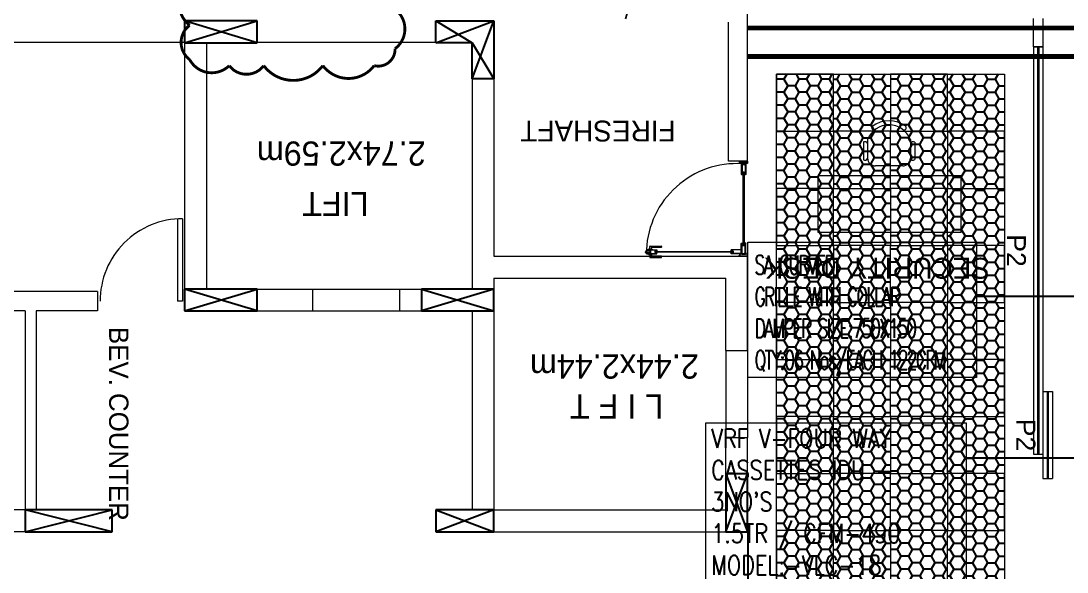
# Model space of a CAD drawing. Header units: millimetres. Extents: x -81374 to 485233, y -39075 to 157313.
# Drawn here: x 24003 to 35006, y 5882 to 11680 of the extents above; entities that cross this region are included whole.
import ezdxf
from ezdxf.enums import TextEntityAlignment as Align

# ---------------------------------------------------------------- set-up
doc = ezdxf.new("R2010")
doc.units = ezdxf.units.MM
doc.linetypes.add('CENTER', pattern=[2, 1.25, -0.25, 0.25, -0.25])
doc.linetypes.add('HIDDEN', pattern=[0.375, 0.25, -0.125])
for name, color, linetype in [('2', 7, 'Continuous'), ('CEN', 252, 'CENTER'), ('HATCH', 8, 'Continuous'), ('Hatch 01_UC', 7, 'Continuous'), ('M-HVAC ELLIPTICAL DUCT', 6, 'Continuous'), ('M-HVAC-SUPPLY AIR DUCT', 4, 'Continuous'), ('M-HVAC-TEXT', 7, 'Continuous')]:
    doc.layers.add(name, color=color, linetype=linetype)
doc.layers.add('ceiling', color=7, linetype='Continuous', lineweight=5, true_color=0x560d91)
doc.layers.add('Loopceiling', color=7, linetype='Continuous', lineweight=5, true_color=0x5b778b)
for name, color, linetype, lineweight in [('G-IMPT', 8, 'Continuous', 5), ('M-HVAC-ADP TAG', 1, 'Continuous', 15), ('M-HVAC-EQUIP TEXT', 230, 'Continuous', 0), ('VRF -COPPER PIPE', 4, 'Continuous', 9)]:
    doc.layers.add(name, color=color, linetype=linetype, lineweight=lineweight)
doc.styles.add('cg', font='GOTHIC.TTF', dxfattribs={"height": 0.5})
doc.styles.add('Herbalife_Third Floor - Furniture Layout - 210201$0$CG', font='GOTHIC.TTF')
doc.styles.add('HVAC TEXT', font='Romans.shx', dxfattribs={"width": 0.8, "height": 100})
doc.styles.add('Roman S', font='romans.shx', dxfattribs={"width": 0.65})
doc.styles.add('ROMAND', font='romand__.ttf')
doc.styles.add('romans', font='stylu.ttf', dxfattribs={"height": 125})
doc.styles.get("Standard").update_dxf_attribs({"font": 'arial.ttf'})
doc.dimstyles.new('HVAC DIM', dxfattribs={"dimtxt": 100, "dimasz": 200, "dimexe": 50, "dimexo": 50, "dimgap": 50, "dimtad": 1, "dimtoh": 1, "dimdec": 0, "dimzin": 0, "dimdsep": 46, "dimtxsty": 'HVAC TEXT', "dimcen": 50, "dimclrd": 7, "dimclre": 7, "dimclrt": 7, "dimadec": 0, "dimazin": 0, "dimtfac": 1, "dimtdec": 0, "dimtofl": 0, "dimtmove": 0, "dimatfit": 3, "dimfxl": 1, "dimtolj": 1, "dimtzin": 0, "dimarcsym": 0})
doc.dimstyles.new('Vayucon', dxfattribs={"dimtxt": 200, "dimasz": 150, "dimexe": 0, "dimexo": 0, "dimgap": 9e-05, "dimtad": 1, "dimdec": 0, "dimrnd": 5, "dimzin": 0, "dimdsep": 46, "dimtxsty": 'ROMAND', "dimcen": 90, "dimclre": 99, "dimclrt": 7, "dimadec": 0, "dimazin": 0, "dimtfac": 1, "dimtdec": 0, "dimtofl": 0, "dimtmove": 1, "dimatfit": 3, "dimfxl": 1, "dimtolj": 1, "dimtzin": 0, "dimarcsym": 0})

# ---------------------------------------------------------------- blocks, each defined once
blk = doc.blocks.new('c4')
at = {"layer": 'CEN', "linetype": 'Continuous'}
for p, q in [((9, 30), (0, 0)), ((9, 0), (0, 30)), ((0, 30), (0, 0)), ((9, 30), (0, 30)), ((9, 0), (9, 30)), ((0, 0), (9, 0))]:
    blk.add_line(p, q, dxfattribs=at)
blk = doc.blocks.new('c7')
at = {"layer": 'CEN', "linetype": 'Continuous'}
for p, q in [((9, 24), (0, 0)), ((9, 0), (0, 24)), ((0, 24), (0, 0)), ((9, 24), (0, 24)), ((9, 0), (9, 24)), ((0, 0), (9, 0))]:
    blk.add_line(p, q, dxfattribs=at)
blk = doc.blocks.new('c5')
at = {"layer": 'CEN', "linetype": 'Continuous'}
for p, q in [((9, 36), (0, 0)), ((9, 0), (0, 36)), ((0, 36), (0, 0)), ((9, 36), (0, 36)), ((9, 0), (9, 36)), ((0, 0), (9, 0))]:
    blk.add_line(p, q, dxfattribs=at)
blk = doc.blocks.new('c6')
at = {"layer": 'CEN', "linetype": 'Continuous'}
for p, q in [((9, 9), (0, 24)), ((9, 24), (0, 0)), ((0, 0), (0, 24)), ((0, 24), (9, 24)), ((9, 24), (9, 9)), ((24, 9), (0, 0)), ((24, 0), (9, 9)), ((9, 9), (24, 9)), ((24, 9), (24, 0)), ((24, 0), (0, 0))]:
    blk.add_line(p, q, dxfattribs=at)
blk = doc.blocks.new('ng')
at = {"layer": 'CEN', "color": 9, "linetype": 'HIDDEN', "lineweight": 0, "ltscale": 1500, "true_color": 0xc7c8ca}
for p, q in [((54764, 28139), (37328, 28139)), ((54764, 27839), (37328, 27839))]:
    blk.add_line(p, q, dxfattribs=at)
blk = doc.blocks.new('A$C4A242C7C')
at = {"layer": '2', "color": 6, "linetype": 'Continuous'}
for p, q in [((0, 116), (1, 116)), ((45, 116), (44, 116)), ((0, 4), (0, 115)), ((1, 115), (13, 115)), ((2, 113), (10, 113)), ((2, 4), (2, 113)), ((4, 2), (41, 2)), ((4, 0), (41, 0)), ((10, 104), (10, 113)), ((11, 103), (13, 95)), ((14, 111), (12, 111)), ((12, 105), (12, 111)), ((14, 105), (12, 105)), ((13, 115), (13, 113)), ((15, 113), (13, 113)), ((15, 104), (13, 104)), ((13, 104), (15, 96)), ((14, 110), (14, 111)), ((14, 110), (15, 110)), ((14, 106), (15, 106)), ((14, 106), (14, 105)), ((15, 113), (15, 110)), ((15, 104), (15, 106)), ((15, 96), (23, 96)), ((30, 94), (15, 94)), ((30, 96), (23, 96)), ((32, 113), (30, 113)), ((30, 113), (30, 110)), ((31, 110), (30, 110)), ((31, 106), (30, 106)), ((30, 104), (30, 106)), ((30, 104), (32, 104)), ((32, 104), (30, 96)), ((31, 111), (33, 111)), ((31, 110), (31, 111)), ((31, 106), (31, 105)), ((31, 105), (33, 105)), ((32, 115), (32, 113)), ((44, 115), (32, 115)), ((34, 103), (32, 95)), ((33, 105), (33, 111)), ((35, 113), (43, 113)), ((35, 104), (35, 113)), ((39, 8), (39, 12)), ((42, 14), (40, 14)), ((44, 12), (41, 12)), ((40, 9), (40, 11)), ((44, 8), (41, 8)), ((42, 6), (40, 6)), ((43, 14), (43, 113)), ((43, 4), (43, 6)), ((44, 12), (44, 12)), ((44, 11), (44, 11)), ((44, 9), (44, 9)), ((44, 8), (44, 8)), ((45, 12), (45, 115)), ((45, 4), (45, 8))]:
    blk.add_line(p, q, dxfattribs=at)
for centre, radius, start, end in [((0, 115), 0.4, 90, 180), ((1, 115), 0.4, 0, 90), ((44, 115), 0.4, 90, 180), ((45, 115), 0.4, 0, 90), ((4, 4), 4, 180, 270), ((1, 115), 0.4, 180, 270), ((4, 4), 2, 180, 270), ((12, 104), 2, 180, 195), ((15, 96), 2, 195, 270), ((14, 110), 0.2, 180, 285), ((14, 106), 0.2, 75, 180), ((15, 110), 0.4, 285, 15), ((15, 106), 0.4, 345, 75), ((30, 110), 0.4, 165, 255), ((30, 106), 0.4, 105, 195), ((30, 96), 2, 270, 345), ((31, 110), 0.2, 255, 0), ((31, 106), 0.2, 0, 105), ((33, 104), 2, 345, 0), ((40, 12), 2, 90, 180), ((40, 8), 2, 180, 270), ((41, 11), 0.4, 90, 180), ((41, 9), 0.4, 180, 270), ((41, 4), 4, 270, 0), ((41, 4), 2, 270, 0), ((42, 14), 0.5, 270, 0), ((42, 6), 0.5, 0, 90), ((44, 115), 0.4, 270, 0), ((44, 12), 0.5, 270, 0), ((44, 12), 0.4, 180, 270), ((44, 8), 0.5, 0, 90), ((44, 8), 0.4, 90, 180)]:
    blk.add_arc(centre, radius, start, end, dxfattribs=at)
blk = doc.blocks.new('floor plan 1')
at = {"layer": 'G-IMPT', "color": 8, "ltscale": 500}
for p, q in [((26524, -45382), (26524, -43550)), ((26524, -45382), (26524, -43550)), ((29193, -45382), (26753, -45382)), ((29193, -45382), (26753, -45382)), ((34123, -45382), (34886, -45382)), ((34123, -45382), (34886, -45382)), ((29193, -45611), (26753, -45611)), ((29193, -45611), (26753, -45611)), ((29193, -48051), (29193, -45611)), ((29193, -48051), (29193, -45611)), ((29421, -47705), (29421, -45611)), ((29421, -47705), (29421, -45611)), ((34009, -47705), (34009, -45611)), ((34009, -47705), (34009, -45611)), ((34123, -47705), (34123, -45611)), ((34123, -45611), (34886, -45611)), ((34123, -45611), (34886, -45611)), ((34123, -47705), (34123, -45611)), ((23319, -46856, 0), (23319, -45942, 0)), ((23419, -45942, 0), (23319, -45942, 0)), ((23363, -46856, 0), (23363, -45942, 0)), ((23375, -46856, 0), (23375, -45942, 0)), ((23419, -46856, 0), (23419, -45942, 0)), ((26524, -45992), (26524, -46373)), ((26524, -45992), (26524, -46373)), ((26753, -45992), (26753, -46373)), ((26753, -45992), (26753, -46373)), ((23419, -50481, 0), (23419, -46199, 0)), ((23519, -46199, 0), (23419, -46199, 0)), ((23463, -50481, 0), (23463, -46199, 0)), ((23475, -50481, 0), (23475, -46199, 0)), ((23519, -50481, 0), (23519, -46199, 0)), ((26753, -46373), (26524, -46373)), ((26753, -46373), (26524, -46373)), ((23419, -46856, 0), (23319, -46856, 0)), ((26753, -47288), (26524, -47288)), ((26753, -47288), (26524, -47288)), ((26524, -47288), (26524, -48279)), ((26524, -47288), (26524, -48279)), ((26753, -47288), (26753, -48051)), ((26753, -47288), (26753, -48051)), ((30184, -47705), (29955, -47705)), ((30184, -47705), (29955, -47705)), ((30184, -47705), (30184, -47934)), ((30184, -47705), (30184, -47934)), ((31683, -47705), (31099, -47705)), ((31099, -47705), (31099, -47934)), ((31683, -47705), (31099, -47705)), ((31099, -47705), (31099, -47934)), ((33361, -47705), (34009, -47705)), ((33361, -47909), (33361, -47705)), ((33361, -47909), (33361, -47705)), ((33361, -47705), (34009, -47705)), ((34123, -47705), (35801, -47705)), ((34123, -47705), (35801, -47705)), ((32467, -48674), (32467, -47807)), ((32467, -47807), (32521, -47807)), ((32467, -48674), (32467, -47807)), ((32467, -47807), (32521, -47807)), ((32521, -48673), (32521, -47807)), ((32521, -48673), (32521, -47807)), ((29421, -50145), (29421, -47934)), ((29421, -50145), (29421, -47934)), ((30184, -47934), (29955, -47934)), ((30184, -47934), (29955, -47934)), ((31683, -47934), (31099, -47934)), ((31683, -47934), (31099, -47934)), ((32217, -50527), (32217, -47934)), ((32217, -50527), (32217, -47934)), ((32446, -50527), (32446, -47934)), ((32446, -50527), (32446, -47934)), ((33361, -47909), (35801, -47909)), ((33361, -47909), (35801, -47909)), ((29193, -48051), (26753, -48051)), ((29193, -48051), (26753, -48051)), ((29193, -48279), (26524, -48279)), ((29193, -48279), (26524, -48279)), ((26524, -48279), (26524, -48303)), ((26610, -48279), (26524, -48279)), ((26524, -48279), (26624, -48279)), ((26524, -48303), (26610, -48303)), ((26526, -48281), (26526, -48301)), ((26608, -48281), (26526, -48281)), ((26526, -48301), (26608, -48301)), ((26546, -48303), (26593, -48303)), ((26546, -48305), (26546, -48303)), ((26608, -48301), (26608, -48281)), ((26610, -48303), (26610, -48279)), ((27429, -48270), (27429, -48277)), ((27550, -48267), (27433, -48267)), ((27433, -48280), (27537, -48280)), ((27527, -48300), (27527, -48305)), ((27563, -48297), (27530, -48297)), ((27540, -48283), (27540, -48297)), ((27553, -48297), (27553, -48270)), ((27567, -48305), (27567, -48300)), ((29193, -50145), (29193, -48279)), ((29193, -50145), (29193, -48279)), ((26544, -48314), (26542, -48313)), ((26544, -48314), (26542, -48314)), ((26544, -48314), (26542, -48314)), ((26544, -48315), (26542, -48315)), ((26544, -48315), (26542, -48315)), ((26544, -48315), (26542, -48315)), ((26544, -48315), (26542, -48316)), ((26544, -48315), (26544, -48314)), ((26549, -48314), (26544, -48314)), ((26549, -48315), (26544, -48315)), ((26592, -48305), (26546, -48305)), ((26546, -48315), (26546, -48314)), ((26548, -48315), (26548, -48314)), ((26549, -48315), (26549, -48314)), ((26562, -48405), (26563, -48404)), ((26562, -49152), (26562, -48405)), ((26563, -48404), (26570, -48404)), ((26570, -48404), (26571, -48405)), ((26571, -48405), (26571, -49152)), ((26588, -48309), (26588, -48344)), ((26590, -48309), (26590, -48344)), ((26592, -48305), (26698, -48305)), ((26592, -48307), (26696, -48307)), ((26592, -48346), (26594, -48346)), ((26592, -48348), (26596, -48348)), ((26594, -48345), (26594, -48344)), ((26596, -48342), (26599, -48342)), ((26596, -48347), (26596, -48344)), ((26596, -48344), (26599, -48344)), ((26596, -48347), (26596, -48347)), ((26597, -48349), (26596, -48352)), ((26598, -48344), (26597, -48344)), ((26597, -48344), (26597, -48349)), ((26598, -48345), (26597, -48345)), ((26598, -48347), (26597, -48347)), ((26597, -48347), (26597, -48347)), ((26598, -48349), (26597, -48349)), ((26597, -48349), (26597, -48352)), ((26597, -48349), (26597, -48352)), ((26598, -48344), (26598, -48349)), ((26598, -48349), (26598, -48352)), ((26598, -48349), (26598, -48352)), ((26598, -48349), (26599, -48352)), ((26598, -48349), (26599, -48352)), ((26599, -48347), (26599, -48344)), ((26599, -48347), (26599, -48347)), ((26599, -48347), (26599, -48347)), ((26599, -48348), (26698, -48348)), ((26601, -48345), (26601, -48344)), ((26602, -48346), (26696, -48346)), ((26677, -48334), (26677, -48319)), ((26687, -48315), (26679, -48317)), ((26687, -48317), (26679, -48319)), ((26679, -48319), (26679, -48326)), ((26679, -48334), (26679, -48326)), ((26687, -48336), (26679, -48334)), ((26687, -48338), (26679, -48336)), ((26687, -48315), (26696, -48315)), ((26687, -48319), (26687, -48317)), ((26687, -48319), (26689, -48320)), ((26687, -48323), (26688, -48322)), ((26687, -48330), (26687, -48323)), ((27489, -48326), (26687, -48326)), ((26688, -48331), (26687, -48330)), ((26687, -48334), (26689, -48333)), ((26687, -48334), (26687, -48336)), ((26687, -48338), (26696, -48338)), ((26688, -48318), (26688, -48317)), ((26688, -48317), (26694, -48317)), ((26689, -48318), (26688, -48318)), ((26688, -48322), (27488, -48322)), ((27488, -48331), (26688, -48331)), ((26688, -48335), (26688, -48336)), ((26689, -48335), (26688, -48335)), ((26688, -48336), (26694, -48336)), ((26689, -48319), (26689, -48319)), ((26689, -48334), (26689, -48334)), ((26693, -48318), (26694, -48318)), ((26693, -48319), (26693, -48319)), ((26695, -48319), (26693, -48320)), ((26695, -48334), (26693, -48333)), ((26693, -48334), (26693, -48334)), ((26693, -48335), (26694, -48335)), ((26694, -48318), (26694, -48317)), ((26694, -48335), (26694, -48336)), ((26698, -48317), (26695, -48317)), ((26695, -48319), (26695, -48317)), ((26695, -48335), (26695, -48334)), ((26698, -48335), (26695, -48335)), ((26696, -48307), (26696, -48315)), ((26696, -48338), (26696, -48346)), ((26698, -48305), (26698, -48306)), ((26698, -48306), (26698, -48317)), ((26698, -48347), (26698, -48335)), ((26698, -48347), (26698, -48347)), ((27429, -48383), (27429, -48376)), ((27433, -48373), (27537, -48373)), ((27550, -48386), (27433, -48386)), ((27478, -48305), (27478, -48306)), ((27584, -48305), (27478, -48305)), ((27478, -48347), (27478, -48347)), ((27577, -48348), (27478, -48348)), ((27479, -48306), (27479, -48317)), ((27479, -48317), (27481, -48317)), ((27479, -48335), (27481, -48335)), ((27479, -48347), (27479, -48335)), ((27480, -48307), (27480, -48315)), ((27584, -48307), (27480, -48307)), ((27489, -48315), (27480, -48315)), ((27480, -48338), (27480, -48346)), ((27489, -48338), (27480, -48338)), ((27575, -48346), (27480, -48346)), ((27481, -48319), (27481, -48317)), ((27481, -48319), (27483, -48320)), ((27481, -48334), (27483, -48333)), ((27481, -48335), (27481, -48334)), ((27482, -48318), (27482, -48317)), ((27488, -48317), (27482, -48317)), ((27483, -48318), (27482, -48318)), ((27482, -48335), (27482, -48336)), ((27483, -48335), (27482, -48335)), ((27488, -48336), (27482, -48336)), ((27484, -48319), (27483, -48319)), ((27484, -48334), (27483, -48334)), ((27487, -48318), (27488, -48318)), ((27487, -48319), (27487, -48319)), ((27487, -48334), (27487, -48334)), ((27487, -48335), (27488, -48335)), ((27488, -48318), (27488, -48317)), ((27489, -48319), (27488, -48320)), ((27489, -48323), (27488, -48322)), ((27488, -48331), (27489, -48330)), ((27489, -48334), (27488, -48333)), ((27488, -48335), (27488, -48336)), ((27489, -48319), (27489, -48317)), ((27489, -48317), (27497, -48319)), ((27489, -48330), (27489, -48323)), ((27489, -48334), (27489, -48336)), ((27489, -48336), (27497, -48334)), ((27490, -48315), (27497, -48317)), ((27490, -48338), (27497, -48336)), ((27497, -48319), (27497, -48326)), ((27497, -48334), (27497, -48326)), ((27499, -48334), (27499, -48319)), ((27527, -48353), (27527, -48348)), ((27563, -48356), (27530, -48356)), ((27540, -48370), (27540, -48356)), ((27551, -48305), (27542, -48305)), ((27542, -48305), (27542, -48348)), ((27542, -48348), (27551, -48348)), ((27551, -48348), (27551, -48305)), ((27587, -48319), (27551, -48319)), ((27551, -48319), (27551, -48334)), ((27551, -48334), (27587, -48334)), ((27553, -48356), (27553, -48383)), ((27567, -48348), (27567, -48353)), ((27575, -48345), (27575, -48344)), ((27580, -48342), (27577, -48342)), ((27577, -48347), (27577, -48344)), ((27580, -48344), (27577, -48344)), ((27577, -48347), (27577, -48347)), ((27577, -48347), (27577, -48347)), ((27578, -48349), (27577, -48352)), ((27578, -48344), (27579, -48344)), ((27578, -48344), (27578, -48349)), ((27578, -48345), (27579, -48345)), ((27578, -48347), (27579, -48347)), ((27578, -48349), (27579, -48349)), ((27578, -48349), (27578, -48352)), ((27578, -48349), (27578, -48352)), ((27579, -48344), (27579, -48349)), ((27579, -48349), (27579, -48352)), ((27579, -48349), (27580, -48352)), ((27579, -48349), (27580, -48352)), ((27579, -48349), (27579, -48352)), ((27580, -48347), (27580, -48344)), ((27580, -48347), (27580, -48347)), ((27580, -48347), (27580, -48347)), ((27584, -48348), (27580, -48348)), ((27582, -48345), (27582, -48344)), ((27584, -48346), (27583, -48346)), ((27586, -48309), (27586, -48344)), ((27587, -48335), (27587, -48318)), ((27587, -48318), (27588, -48318)), ((27587, -48334), (27587, -48319)), ((27588, -48335), (27587, -48335)), ((27588, -48309), (27588, -48344)), ((27588, -48336), (27588, -48317)), ((27588, -48317), (27590, -48317)), ((27588, -48318), (27588, -48335)), ((27590, -48336), (27588, -48336)), ((27590, -48317), (27590, -48336)), ((27603, -48321), (27590, -48321)), ((27590, -48324), (27603, -48324)), ((27590, -48332), (27592, -48332)), ((27592, -48332), (27603, -48324)), ((27603, -48324), (27603, -48321)), ((24283, -49130), (24283, -48530)), ((24283, -48530), (25783, -48530)), ((25783, -48530), (25783, -49130)), ((25783, -49130), (24283, -49130)), ((26562, -49152), (26563, -49153)), ((26563, -49153), (26570, -49153)), ((26570, -49153), (26571, -49152)), ((26524, -49256), (26524, -49279)), ((26524, -49279), (26524, -49256)), ((26524, -49256), (26610, -49256)), ((26524, -49279), (26524, -50781)), ((26610, -49279), (26524, -49279)), ((26524, -49279), (26624, -49279)), ((26524, -49279), (26724, -49279)), ((26526, -49278), (26526, -49258)), ((26526, -49258), (26608, -49258)), ((26608, -49278), (26526, -49278)), ((26544, -49242), (26542, -49241)), ((26544, -49242), (26542, -49241)), ((26544, -49242), (26542, -49242)), ((26544, -49242), (26542, -49242)), ((26544, -49243), (26542, -49244)), ((26544, -49243), (26542, -49243)), ((26544, -49243), (26542, -49243)), ((26544, -49242), (26544, -49243)), ((26549, -49242), (26544, -49242)), ((26549, -49243), (26544, -49243)), ((26546, -49242), (26546, -49243)), ((26548, -49242), (26548, -49243)), ((26549, -49242), (26549, -49243)), ((26608, -49258), (26608, -49278)), ((26610, -49256), (26610, -49279)), ((26724, -49279), (26724, -50781)), ((23419, -50781), (23419, -50481)), ((23419, -50481), (23519, -50481)), ((23519, -50481, 0), (23419, -50481, 0)), ((23519, -50481), (23519, -50781)), ((29803, -50527), (31683, -50527)), ((29803, -50527), (31683, -50527)), ((32446, -50527), (35801, -50527)), ((32446, -50527), (35801, -50527))]:
    blk.add_line(p, q, dxfattribs=at)
at = {"layer": 'G-IMPT', "linetype": 'Continuous'}
for p, q in [((26524, -47288), (26524, -46373)), ((26524, -47288), (26524, -46373)), ((26753, -47288), (26753, -46373)), ((26753, -47288), (26753, -46373)), ((31099, -47705), (30184, -47705)), ((31099, -47705), (30184, -47705)), ((31099, -47934), (30184, -47934)), ((31099, -47934), (30184, -47934)), ((26524, -49256), (26524, -49279)), ((26524, -49479), (26524, -51009))]:
    blk.add_line(p, q, dxfattribs=at)
at = {"layer": 'G-IMPT'}
for p, q in [((24893, -49230), (25181, -49230)), ((24767, -49479), (24767, -49298)), ((24812, -49508), (24812, -49311)), ((25262, -49508), (25262, -49311)), ((25307, -49479), (25307, -49298))]:
    blk.add_line(p, q, dxfattribs=at)
at = {"layer": 'G-IMPT', "color": 8, "ltscale": 500}
for centre, radius, start, end in [((32467, -47807), 868, 270, 0), ((32467, -47807), 868, 270, 0), ((32467, -47807), 868, 270, 0), ((32467, -47807), 868, 270, 0), ((27433, -48270), 3.33, 90, 180), ((27433, -48277), 3.33, 180, 270), ((27530, -48300), 3.33, 90, 180), ((27537, -48283), 3.33, 0, 90), ((27550, -48270), 3.33, 0, 90), ((27563, -48300), 3.33, 0, 90), ((26639, -48303), 951, 266.5059, 357.1815), ((26592, -48309), 3.81, 90, 180), ((26592, -48344), 3.81, 180, 270), ((26592, -48309), 1.9, 90, 180), ((26592, -48344), 1.9, 180, 270), ((26596, -48344), 1.9, 90, 180), ((26594, -48345), 0.476, 270, 0), ((26596, -48344), 0.381, 90, 180), ((26596, -48347), 0.476, 270, 0), ((26596, -48347), 0.381, 0, 90), ((26599, -48344), 1.9, 0, 90), ((26599, -48344), 0.381, 0, 90), ((26599, -48347), 0.476, 180, 270), ((26599, -48347), 0.381, 90, 180), ((26602, -48345), 0.476, 180, 270), ((26679, -48319), 1.9, 105, 180), ((26679, -48334), 1.9, 180, 255), ((26687, -48317), 1.9, 90, 105), ((26687, -48336), 1.9, 255, 270), ((26689, -48319), 0.19, 345, 90), ((26689, -48319), 0.381, 255, 345), ((26689, -48334), 0.381, 15, 105), ((26689, -48334), 0.19, 270, 15), ((26693, -48319), 0.19, 90, 195), ((26693, -48319), 0.381, 195, 285), ((26693, -48334), 0.381, 75, 165), ((26693, -48334), 0.19, 165, 270), ((26698, -48305), 0.381, 0, 90), ((26698, -48306), 0.381, 90, 180), ((26698, -48306), 0.381, 270, 0), ((26698, -48347), 0.381, 180, 270), ((26698, -48347), 0.381, 270, 0), ((26698, -48347), 0.381, 0, 90), ((27433, -48376), 3.33, 90, 180), ((27433, -48383), 3.33, 180, 270), ((27478, -48305), 0.381, 90, 180), ((27478, -48306), 0.381, 0, 90), ((27478, -48306), 0.381, 180, 270), ((27478, -48347), 0.381, 270, 0), ((27478, -48347), 0.381, 180, 270), ((27478, -48347), 0.381, 90, 180), ((27483, -48319), 0.19, 345, 90), ((27483, -48319), 0.381, 255, 345), ((27483, -48334), 0.381, 15, 105), ((27483, -48334), 0.19, 270, 15), ((27487, -48319), 0.19, 90, 195), ((27487, -48319), 0.381, 195, 285), ((27487, -48334), 0.381, 75, 165), ((27487, -48334), 0.19, 165, 270), ((27489, -48317), 1.9, 75, 90), ((27489, -48336), 1.9, 270, 285), ((27497, -48319), 1.9, 0, 75), ((27497, -48334), 1.9, 285, 0), ((27530, -48353), 3.33, 180, 270), ((27537, -48370), 3.33, 270, 0), ((27550, -48383), 3.33, 270, 0), ((27563, -48353), 3.33, 270, 0), ((27577, -48344), 1.9, 90, 180), ((27575, -48345), 0.476, 270, 0), ((27577, -48344), 0.381, 90, 180), ((27577, -48347), 0.476, 270, 0), ((27577, -48347), 0.381, 0, 90), ((27580, -48344), 1.9, 0, 90), ((27580, -48344), 0.381, 0, 90), ((27580, -48347), 0.476, 180, 270), ((27580, -48347), 0.381, 90, 180), ((27583, -48345), 0.476, 180, 270), ((27584, -48309), 3.81, 0, 90), ((27584, -48309), 1.9, 0, 90), ((27584, -48344), 3.81, 270, 0), ((27584, -48344), 1.9, 270, 0)]:
    blk.add_arc(centre, radius, start, end, dxfattribs=at)
at = {"layer": 'G-IMPT', "color": 8, "ltscale": 500, "extrusion": (0, 0, -1)}
blk.add_arc((-26596, -48307), 4.58, 51.7937, 23.4563, dxfattribs=at)
at = {"layer": 'G-IMPT'}
for centre, radius, start, end in [((24786, -49320), 28.6, 22.1415, 130.1965), ((24893, -49311), 81, 90, 180), ((25181, -49311), 81, 0, 90), ((25289, -49320), 28.6, 49.8035, 157.8585), ((24786, -49457), 28.6, 229.8035, 337.8585), ((25037, -49419), 242, 201.6314, 338.3686), ((25289, -49457), 28.6, 202.1415, 310.1965), ((24879, -49631), 23.7, 69.0298, 211.3377), ((25196, -49631), 23.7, 328.6623, 110.9702), ((25037, -49419), 287, 231.456, 308.544)]:
    blk.add_arc(centre, radius, start, end, dxfattribs=at)
at = {"layer": 'G-IMPT', "color": 8, "ltscale": 500}
for points in [[(26691, -48321), (26690, -48320), (26691, -48320), (26691, -48321)], [(26691, -48332), (26690, -48333), (26691, -48333), (26691, -48332)], [(26691, -48321), (26691, -48320), (26692, -48320), (26692, -48321)], [(26691, -48332), (26691, -48333), (26692, -48333), (26692, -48332)], [(26692, -48321), (26692, -48320), (26693, -48319), (26693, -48321)], [(26692, -48332), (26692, -48333), (26693, -48334), (26693, -48332)], [(26693, -48321), (26693, -48319), (26693, -48320), (26693, -48321)], [(26693, -48321), (26693, -48320), (26694, -48320), (26694, -48321)], [(26693, -48332), (26693, -48333), (26694, -48333), (26694, -48332)], [(26693, -48332), (26693, -48334), (26693, -48333), (26693, -48332)], [(26694, -48321), (26694, -48320), (26696, -48320), (26697, -48321)], [(26694, -48321), (26694, -48320), (26694, -48320), (26694, -48321)], [(26694, -48321), (26694, -48320), (26694, -48320), (26694, -48321)], [(26694, -48331), (26694, -48333), (26694, -48333), (26694, -48332)], [(26694, -48332), (26694, -48333), (26694, -48333), (26694, -48331)], [(26694, -48332), (26694, -48333), (26696, -48333), (26697, -48332)], [(26697, -48322), (26696, -48317), (26698, -48317), (26698, -48322)], [(26697, -48321), (26696, -48320), (26696, -48317), (26697, -48322)], [(26697, -48331), (26696, -48335), (26698, -48335), (26698, -48331)], [(26697, -48332), (26696, -48333), (26696, -48335), (26697, -48331)], [(27479, -48322), (27480, -48317), (27479, -48317), (27478, -48322)], [(27479, -48331), (27480, -48335), (27479, -48335), (27478, -48331)], [(27480, -48321), (27480, -48320), (27480, -48317), (27479, -48322)], [(27480, -48332), (27480, -48333), (27480, -48335), (27479, -48331)], [(27482, -48321), (27482, -48320), (27480, -48320), (27480, -48321)], [(27482, -48332), (27482, -48333), (27480, -48333), (27480, -48332)], [(27482, -48321), (27482, -48320), (27482, -48320), (27482, -48321)], [(27483, -48321), (27483, -48320), (27482, -48320), (27482, -48321)], [(27482, -48331), (27482, -48333), (27482, -48333), (27482, -48332)], [(27483, -48332), (27483, -48333), (27482, -48333), (27482, -48331)], [(27484, -48321), (27484, -48319), (27483, -48320), (27483, -48321)], [(27483, -48321), (27483, -48320), (27483, -48320), (27483, -48321)], [(27483, -48332), (27483, -48333), (27483, -48333), (27483, -48332)], [(27484, -48332), (27484, -48334), (27483, -48333), (27483, -48332)], [(27484, -48321), (27484, -48320), (27484, -48319), (27484, -48321)], [(27485, -48321), (27485, -48320), (27484, -48320), (27484, -48321)], [(27484, -48332), (27484, -48333), (27484, -48334), (27484, -48332)], [(27485, -48332), (27485, -48333), (27484, -48333), (27484, -48332)], [(27485, -48321), (27486, -48320), (27485, -48320), (27485, -48321)], [(27485, -48332), (27486, -48333), (27485, -48333), (27485, -48332)]]:
    blk.add_3dface(points, dxfattribs=at)
at = {"layer": 'CEN', "linetype": 'Continuous'}
blk.add_blockref('ng', (-28240, -78520), dxfattribs=at)
at = {"layer": 'CEN', "linetype": 'Continuous', "xscale": 25.41666666674428, "yscale": 25.41666666674428, "zscale": 25.41666666674428}
for name, p in [('c7', (26524, -45992)), ('c7', (26524, -45992)), ('c6', (29193, -50755)), ('c6', (29193, -50755))]:
    blk.add_blockref(name, p, dxfattribs=at)
at = {"layer": 'CEN', "linetype": 'Continuous', "xscale": 25.41666666662786, "yscale": 25.41666666662786, "zscale": 25.41666666662786}
for name, p, rotation in [('c7', (29193, -45382), 270), ('c7', (29193, -45382), 270), ('c5', (34123, -45611), 90), ('c5', (34123, -45611), 90), ('c5', (34123, -45611), 90), ('c5', (34123, -45611), 90), ('c4', (29193, -47705), 270), ('c4', (29193, -47705), 270), ('c4', (32446, -47934), 90), ('c4', (32446, -47934), 90), ('c4', (32446, -50755), 90), ('c4', (32446, -50755), 90)]:
    blk.add_blockref(name, p, dxfattribs=dict(at, rotation=rotation))
at = {"layer": 'G-IMPT', "color": 8, "ltscale": 500, "xscale": 0.9523809523809528, "yscale": 0.9523809523809528, "zscale": 0.9523809523809528, "rotation": 180}
blk.add_blockref('A$C4A242C7C', (26588, -48305), dxfattribs=at)
at = {"layer": 'G-IMPT', "color": 8, "ltscale": 500, "xscale": -0.9523809523809528, "yscale": 0.9523809523809528, "zscale": 0.9523809523809526}
blk.add_blockref('A$C4A242C7C', (26588, -49252), dxfattribs=at)
at = {"layer": 'G-IMPT', "color": 8, "ltscale": 500, "style": 'cg'}
blk.add_text('BEV. COUNTER', height=203.33, rotation=90, dxfattribs=at).set_placement((33240, -47536))
blk.add_text('BEV. COUNTER', height=203.33, rotation=90, dxfattribs=at).set_placement((33240, -47536))
at = {"layer": 'G-IMPT', "color": 8, "ltscale": 500}
for s, height, style, p in [('L I F T', 254.2, 'cg', (27411, -46826)), ('2.44x2.44m', 254.2, 'cg', (27038, -47247)), ('SECURITY DESK', 220, 'Herbalife_Third Floor - Furniture Layout - 210201$0$CG', (23975, -48264)), ('LIFT', 254.2, 'cg', (30510, -48956)), ('2.74x2.59m', 254.2, 'cg', (29910, -49487)), ('FIRESHAFT', 220, 'Herbalife_Third Floor - Furniture Layout - 210201$0$CG', (27281, -49707))]:
    blk.add_text(s, height=height, dxfattribs=dict(at, style=style)).set_placement(p)
for rotation, p in [(359.9992, (39681, -4990, 0)), (359.9992, (35887, -10139, 0)), (270.0008, (28873, -20643, 0)), (359.9992, (11975, -26935, 0)), (359.9992, (15268, -26935, 0)), (359.9992, (26686, -26988, 0)), (270.0008, (15861, -28615, 0)), (89.9992, (23698, -33301, 0)), (89.9992, (23598, -35338, 0)), (89.9992, (23598, -37388, 0)), (359.9992, (13750, -37782, 0)), (89.9992, (23698, -40747, 0)), (89.9992, (23598, -44302, 0)), (89.9992, (23598, -46399, 0)), (89.9992, (23698, -48340, 0)), (89.9992, (23698, -54280, 0)), (359.9992, (27418, -55702, 0)), (89.9992, (9672, -65857, 0)), (359.9992, (4684, -67403, 0)), (359.9992, (8737, -67403, 0))]:
    blk.add_attdef('PARTITIONTYPE', text='', height=200, rotation=rotation, dxfattribs=at).set_placement(p, align=Align.MIDDLE_CENTER)
mesh = blk.add_polyface(dxfattribs=at)
corners = [(26562, -48415), (26558, -48415), (26558, -48413), (26562, -48414)]
mesh.append_faces([[corners[k] for k in face] for face in [(0, 1, 2, 3)]], dxfattribs={"color": 8})
mesh = blk.add_polyface(dxfattribs=at)
corners = [(26562, -48414), (26558, -48413), (26560, -48413), (26561, -48414)]
mesh.append_faces([[corners[k] for k in face] for face in [(0, 1, 2, 3)]], dxfattribs={"color": 8})
mesh = blk.add_polyface(dxfattribs=at)
corners = [(26561, -48410), (26560, -48410), (26559, -48409), (26562, -48410)]
mesh.append_faces([[corners[k] for k in face] for face in [(0, 1, 2, 3)]], dxfattribs={"color": 8})
mesh = blk.add_polyface(dxfattribs=at)
corners = [(26562, -48410), (26559, -48409), (26560, -48409), (26561, -48409)]
mesh.append_faces([[corners[k] for k in face] for face in [(0, 1, 2, 3)]], dxfattribs={"color": 8})
mesh = blk.add_polyface(dxfattribs=at)
corners = [(26561, -48408), (26560, -48408), (26560, -48407), (26562, -48408)]
mesh.append_faces([[corners[k] for k in face] for face in [(0, 1, 2, 3)]], dxfattribs={"color": 8})
mesh = blk.add_polyface(dxfattribs=at)
corners = [(26561, -48409), (26560, -48409), (26560, -48408), (26561, -48408)]
mesh.append_faces([[corners[k] for k in face] for face in [(0, 1, 2, 3)]], dxfattribs={"color": 8})
mesh = blk.add_polyface(dxfattribs=at)
corners = [(26562, -48411), (26560, -48411), (26560, -48410), (26561, -48411)]
mesh.append_faces([[corners[k] for k in face] for face in [(0, 1, 2, 3)]], dxfattribs={"color": 8})
mesh = blk.add_polyface(dxfattribs=at)
corners = [(26561, -48411), (26560, -48410), (26560, -48410), (26561, -48410)]
mesh.append_faces([[corners[k] for k in face] for face in [(0, 1, 2, 3)]], dxfattribs={"color": 8})
mesh = blk.add_polyface(dxfattribs=at)
corners = [(26561, -48414), (26560, -48413), (26560, -48411), (26561, -48411)]
mesh.append_faces([[corners[k] for k in face] for face in [(0, 1, 2, 3)]], dxfattribs={"color": 8})
mesh = blk.add_polyface(dxfattribs=at)
corners = [(26561, -48411), (26560, -48411), (26560, -48411), (26562, -48411)]
mesh.append_faces([[corners[k] for k in face] for face in [(0, 1, 2, 3)]], dxfattribs={"color": 8})
mesh = blk.add_polyface(dxfattribs=at)
corners = [(26571, -48415), (26576, -48415), (26576, -48413), (26571, -48414)]
mesh.append_faces([[corners[k] for k in face] for face in [(3, 2, 1, 0)]], dxfattribs={"color": 8})
mesh = blk.add_polyface(dxfattribs=at)
corners = [(26571, -48414), (26576, -48413), (26574, -48413), (26572, -48414)]
mesh.append_faces([[corners[k] for k in face] for face in [(3, 2, 1, 0)]], dxfattribs={"color": 8})
mesh = blk.add_polyface(dxfattribs=at)
corners = [(26573, -48408), (26573, -48408), (26573, -48407), (26572, -48408)]
mesh.append_faces([[corners[k] for k in face] for face in [(3, 2, 1, 0)]], dxfattribs={"color": 8})
mesh = blk.add_polyface(dxfattribs=at)
corners = [(26572, -48409), (26573, -48409), (26573, -48408), (26573, -48408)]
mesh.append_faces([[corners[k] for k in face] for face in [(3, 2, 1, 0)]], dxfattribs={"color": 8})
mesh = blk.add_polyface(dxfattribs=at)
corners = [(26572, -48410), (26573, -48410), (26574, -48409), (26572, -48410)]
mesh.append_faces([[corners[k] for k in face] for face in [(3, 2, 1, 0)]], dxfattribs={"color": 8})
mesh = blk.add_polyface(dxfattribs=at)
corners = [(26572, -48410), (26574, -48409), (26573, -48409), (26572, -48409)]
mesh.append_faces([[corners[k] for k in face] for face in [(3, 2, 1, 0)]], dxfattribs={"color": 8})
mesh = blk.add_polyface(dxfattribs=at)
corners = [(26572, -48411), (26573, -48411), (26573, -48410), (26572, -48411)]
mesh.append_faces([[corners[k] for k in face] for face in [(3, 2, 1, 0)]], dxfattribs={"color": 8})
mesh = blk.add_polyface(dxfattribs=at)
corners = [(26572, -48411), (26573, -48410), (26573, -48410), (26572, -48410)]
mesh.append_faces([[corners[k] for k in face] for face in [(3, 2, 1, 0)]], dxfattribs={"color": 8})
mesh = blk.add_polyface(dxfattribs=at)
corners = [(26572, -48414), (26574, -48413), (26573, -48411), (26572, -48411)]
mesh.append_faces([[corners[k] for k in face] for face in [(3, 2, 1, 0)]], dxfattribs={"color": 8})
mesh = blk.add_polyface(dxfattribs=at)
corners = [(26572, -48411), (26573, -48411), (26573, -48411), (26572, -48411)]
mesh.append_faces([[corners[k] for k in face] for face in [(3, 2, 1, 0)]], dxfattribs={"color": 8})
mesh = blk.add_polyface(dxfattribs=at)
corners = [(26562, -49142), (26558, -49142), (26558, -49143), (26562, -49143)]
mesh.append_faces([[corners[k] for k in face] for face in [(3, 2, 1, 0)]], dxfattribs={"color": 8})
mesh = blk.add_polyface(dxfattribs=at)
corners = [(26562, -49143), (26558, -49143), (26560, -49144), (26561, -49143)]
mesh.append_faces([[corners[k] for k in face] for face in [(3, 2, 1, 0)]], dxfattribs={"color": 8})
mesh = blk.add_polyface(dxfattribs=at)
corners = [(26561, -49147), (26560, -49147), (26559, -49147), (26562, -49147)]
mesh.append_faces([[corners[k] for k in face] for face in [(3, 2, 1, 0)]], dxfattribs={"color": 8})
mesh = blk.add_polyface(dxfattribs=at)
corners = [(26562, -49147), (26559, -49147), (26560, -49148), (26561, -49148)]
mesh.append_faces([[corners[k] for k in face] for face in [(3, 2, 1, 0)]], dxfattribs={"color": 8})
mesh = blk.add_polyface(dxfattribs=at)
corners = [(26561, -49143), (26560, -49144), (26560, -49146), (26561, -49146)]
mesh.append_faces([[corners[k] for k in face] for face in [(3, 2, 1, 0)]], dxfattribs={"color": 8})
mesh = blk.add_polyface(dxfattribs=at)
corners = [(26561, -49146), (26560, -49146), (26560, -49146), (26562, -49146)]
mesh.append_faces([[corners[k] for k in face] for face in [(3, 2, 1, 0)]], dxfattribs={"color": 8})
mesh = blk.add_polyface(dxfattribs=at)
corners = [(26562, -49146), (26560, -49146), (26560, -49146), (26561, -49146)]
mesh.append_faces([[corners[k] for k in face] for face in [(3, 2, 1, 0)]], dxfattribs={"color": 8})
mesh = blk.add_polyface(dxfattribs=at)
corners = [(26561, -49146), (26560, -49146), (26560, -49147), (26561, -49147)]
mesh.append_faces([[corners[k] for k in face] for face in [(3, 2, 1, 0)]], dxfattribs={"color": 8})
mesh = blk.add_polyface(dxfattribs=at)
corners = [(26561, -49148), (26560, -49149), (26560, -49149), (26562, -49149)]
mesh.append_faces([[corners[k] for k in face] for face in [(3, 2, 1, 0)]], dxfattribs={"color": 8})
mesh = blk.add_polyface(dxfattribs=at)
corners = [(26561, -49148), (26560, -49148), (26560, -49149), (26561, -49148)]
mesh.append_faces([[corners[k] for k in face] for face in [(3, 2, 1, 0)]], dxfattribs={"color": 8})
mesh = blk.add_polyface(dxfattribs=at)
corners = [(26571, -49142), (26576, -49142), (26576, -49143), (26571, -49143)]
mesh.append_faces([[corners[k] for k in face] for face in [(0, 1, 2, 3)]], dxfattribs={"color": 8})
mesh = blk.add_polyface(dxfattribs=at)
corners = [(26571, -49143), (26576, -49143), (26574, -49144), (26572, -49143)]
mesh.append_faces([[corners[k] for k in face] for face in [(0, 1, 2, 3)]], dxfattribs={"color": 8})
mesh = blk.add_polyface(dxfattribs=at)
corners = [(26572, -49143), (26574, -49144), (26573, -49146), (26572, -49146)]
mesh.append_faces([[corners[k] for k in face] for face in [(0, 1, 2, 3)]], dxfattribs={"color": 8})
mesh = blk.add_polyface(dxfattribs=at)
corners = [(26572, -49146), (26573, -49146), (26573, -49146), (26572, -49146)]
mesh.append_faces([[corners[k] for k in face] for face in [(0, 1, 2, 3)]], dxfattribs={"color": 8})
mesh = blk.add_polyface(dxfattribs=at)
corners = [(26572, -49146), (26573, -49146), (26573, -49146), (26572, -49146)]
mesh.append_faces([[corners[k] for k in face] for face in [(0, 1, 2, 3)]], dxfattribs={"color": 8})
mesh = blk.add_polyface(dxfattribs=at)
corners = [(26572, -49146), (26573, -49146), (26573, -49147), (26572, -49147)]
mesh.append_faces([[corners[k] for k in face] for face in [(0, 1, 2, 3)]], dxfattribs={"color": 8})
mesh = blk.add_polyface(dxfattribs=at)
corners = [(26572, -49147), (26573, -49147), (26574, -49147), (26572, -49147)]
mesh.append_faces([[corners[k] for k in face] for face in [(0, 1, 2, 3)]], dxfattribs={"color": 8})
mesh = blk.add_polyface(dxfattribs=at)
corners = [(26572, -49147), (26574, -49147), (26573, -49148), (26572, -49148)]
mesh.append_faces([[corners[k] for k in face] for face in [(0, 1, 2, 3)]], dxfattribs={"color": 8})
mesh = blk.add_polyface(dxfattribs=at)
corners = [(26573, -49148), (26573, -49149), (26573, -49149), (26572, -49149)]
mesh.append_faces([[corners[k] for k in face] for face in [(0, 1, 2, 3)]], dxfattribs={"color": 8})
mesh = blk.add_polyface(dxfattribs=at)
corners = [(26572, -49148), (26573, -49148), (26573, -49149), (26573, -49148)]
mesh.append_faces([[corners[k] for k in face] for face in [(0, 1, 2, 3)]], dxfattribs={"color": 8})
blk = doc.blocks.new('METAL MESH CEILING - 2ND FLOOR')
at = {"layer": 'Hatch 01_UC', "linetype": 'Continuous', "transparency": 33554534}
h = blk.add_hatch(dxfattribs=at)
h.set_pattern_fill('HONEY', color=8, scale=25)
h.paths.add_polyline_path([(411440, 55718), (412040, 55718), (412040, 56318), (411440, 56318)])
at = {"layer": 'ceiling', "color": 8}
blk.add_lwpolyline([(411440, 55718), (412040, 55718), (412040, 56318), (411440, 56318)], close=True, dxfattribs=at)

msp = doc.modelspace()

# ---------------------------------------------------------------- linework, layer by layer
at = {"layer": 'ceiling', "color": 8, "linetype": 'Continuous'}
msp.add_lwpolyline([(31949.5, 11118.6), (34349.5, 11118.6), (34349.5, -7481.4), (31949.5, -7481.4)], close=True, dxfattribs=at)
at = {"layer": 'CEN', "color": 11, "linetype": 'HIDDEN', "lineweight": 0, "ltscale": 1500, "const_width": 50}
for points in [[(31647, 11605.3), (49082.8, 11605.3)], [(31647, 11305.3), (49082.8, 11305.3)]]:
    msp.add_lwpolyline(points, dxfattribs=at)
at = {"layer": 'HATCH', "color": 8, "linetype": 'Continuous'}
msp.add_line((31647, 6306.5), (31647, 4474.3), dxfattribs=at)
msp.add_line((31647, 6306.5), (31647, 4474.3), dxfattribs=at)
at = {"layer": 'M-HVAC-ADP TAG', "color": 0}
msp.add_lwpolyline([(31647, 9353.8), (34053.2, 9353.8), (34053.2, 7929.4), (31647, 7929.4)], close=True, dxfattribs=at)
at = {"layer": 'M-HVAC-SUPPLY AIR DUCT', "color": 6, "linetype": 'Continuous', "const_width": 30}
msp.add_lwpolyline([(25778, 14326.8, -0.5), (26315.5, 14326.8, -0.5), (26762.1, 14326.8, -0.5), (27329.6, 14326.8, -0.5), (27917.7, 14326.8, -0.5), (27938.1, 13920.3, -0.5), (27938.1, 13363.7, -0.5), (27938.1, 13011.6, -0.5), (27938.1, 12467.2, -0.5), (27938.1, 11803, -0.5), (27938.1, 11387.7, -0.5), (27718.4, 11209.5, -0.5), (27179, 11209.5, -0.5), (26557.1, 11209.5, -0.5), (26194.4, 11209.5, -0.5), (25778, 11273.2, -0.5), (25778, 11634.2, -0.5), (25778, 12060.2, -0.5), (25778, 12447.1, -0.5), (25778, 12816.6, -0.5), (25778, 13476, -0.5), (25778, 13884.9, -0.5)], format="xyb", close=True, dxfattribs=at)
at = {"layer": 'VRF -COPPER PIPE', "color": 0}
msp.add_lwpolyline([(31206.9, 7451.8), (33943.5, 7451.8), (33943.5, 5389.7), (31206.9, 5389.7)], close=True, dxfattribs=at)

# ---------------------------------------------------------------- block references
at = {"linetype": 'Continuous'}
ref = msp.add_blockref('floor plan 1', (58170.8, -39075.4), dxfattribs=dict(at, rotation=180))
ref.add_attrib('PARTITIONTYPE', 'P2', dxfattribs={"layer": 'G-IMPT', "color": 8, "ltscale": 500, "height": 200, "rotation": 269.99915}).set_placement((34573, 7323.7, 0), align=Align.MIDDLE_CENTER)
ref.add_attrib('PARTITIONTYPE', 'P2', dxfattribs={"layer": 'G-IMPT', "color": 8, "ltscale": 500, "height": 200, "rotation": 269.99915}).set_placement((34473, 9264.4, 0), align=Align.MIDDLE_CENTER)
at = {"layer": 'Loopceiling', "lineweight": 0}
for p, rotation in [((443989.3, 66836.6), 180), ((445189.3, 66836.6), 180), ((-378890.3, -45799.3), 360), ((-377690.3, -45799.3), 360), ((443989.3, 65636.6), 180), ((445189.3, 65636.6), 180), ((-378890.3, -46999.3), 360), ((-377690.3, -46999.3), 360), ((443989.3, 64436.6), 180), ((445189.3, 64436.6), 180), ((-378890.3, -48199.3), 360), ((-377690.3, -48199.3), 360), ((443989.3, 63236.6), 180), ((445189.3, 63236.6), 180), ((-378890.3, -49399.3), 360), ((-377690.3, -49399.3), 360), ((443989.3, 62036.6), 180), ((445189.3, 62036.6), 180)]:
    msp.add_blockref('METAL MESH CEILING - 2ND FLOOR', p, dxfattribs=dict(at, rotation=rotation))
at = {"layer": 'Loopceiling', "lineweight": 0, "xscale": -1}
for p, rotation in [((-378890.3, 66836.6), 180), ((-377690.3, 66836.6), 180), ((-378890.3, 65636.6), 180), ((-377690.3, 65636.6), 180), ((-378890.3, 64436.6), 180), ((-377690.3, 64436.6), 180), ((-378890.3, 63236.6), 180), ((-377690.3, 63236.6), 180), ((-378890.3, 62036.6), 179.9999999999902), ((-377690.3, 62036.6), 179.9999999999902)]:
    msp.add_blockref('METAL MESH CEILING - 2ND FLOOR', p, dxfattribs=dict(at, rotation=rotation))
for p in [(443989.3, -45799.3), (445189.3, -45799.3), (443989.3, -46999.3), (445189.3, -46999.3), (443989.3, -48199.3), (445189.3, -48199.3), (443989.3, -49399.3), (445189.3, -49399.3)]:
    msp.add_blockref('METAL MESH CEILING - 2ND FLOOR', p, dxfattribs=at)

# ---------------------------------------------------------------- texts
at = {"layer": 'M-HVAC-ADP TAG', "insert": (32890, 7946.2, 0), "char_height": 200, "width": 2339.305, "attachment_point": 8, "style": 'Roman S'}
msp.add_mtext('\\pxql;\\A1;\\T0.85;SA CURVED \\PGRILLE WITH COLLAR DAMPER SIZE:750X150\\PQTY:06 Nos/EACH 122CFM', dxfattribs=at)
at = {"layer": 'M-HVAC-EQUIP TEXT', "color": 0, "insert": (31263.7, 7388.4), "char_height": 200, "width": 2764.508, "attachment_point": 1, "style": 'HVAC TEXT'}
msp.add_mtext("{\\H0.99999x;VRF V-FOUR WAY CASSETTES IDU - 3NO'S\\P1.5TR / CFM-490\\PMODEL:-VLC-18\\P840WX840DX190H}", dxfattribs=at)

# ---------------------------------------------------------------- leaders
at = {"layer": 'M-HVAC ELLIPTICAL DUCT', "linetype": 'Continuous'}
msp.add_leader([(39122.5, 7081.1), (33943.5, 7081.1)], dimstyle='HVAC DIM', dxfattribs=at)
at = {"layer": 'M-HVAC-SUPPLY AIR DUCT', "color": 0, "linetype": 'Continuous'}
msp.add_leader([(40921.5, 8779.4, 0), (34053.2, 8779.4, 0)], dimstyle='Vayucon', dxfattribs=at)

# ---------------------------------------------------------------- next in the draw order: texts
at = {"layer": 'M-HVAC-TEXT', "insert": (30142.2, 11700.6), "char_height": 200, "width": 1334.442, "attachment_point": 7, "style": 'romans', "bg_fill": 2}
msp.add_mtext('\\pxql;{\\W0.6;\\T0.75;\\C150;S-5/8-8RMT\\P\\pt1;L-\\Fromans.shx|c1;3/8-8RMT}', dxfattribs=at)

doc.saveas('drawing.dxf')
